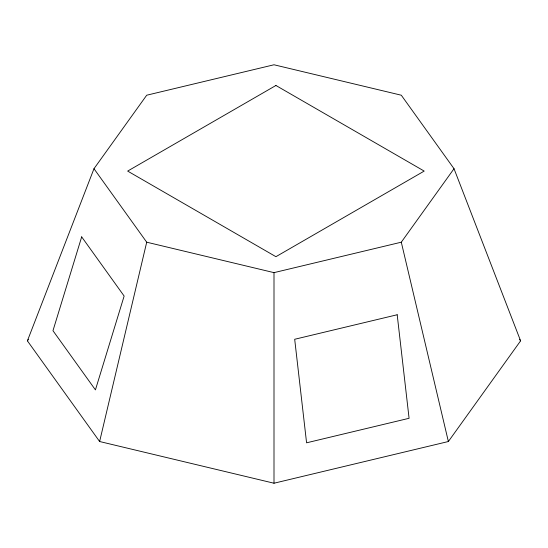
<?xml version="1.0" encoding="UTF-8"?>
<svg xmlns="http://www.w3.org/2000/svg" width="548" height="548" viewBox="0 0 548 548"><rect width="100%" height="100%" fill="white"/><g stroke="black" fill="none" stroke-linecap="round" stroke-linejoin="round"><path stroke-width="0.82" d="M99.626 441.524L146.706 242.195L93.982 168.709L146.706 95.215L274 64.774L401.294 95.215L454.018 168.709L520.6 340.856L448.374 441.524L274 483.226L99.626 441.524L27.4 340.856L93.982 168.709M27.4 340.856L28.393 339.465M146.706 242.195L274 272.637L401.294 242.195L454.018 168.709M519.607 339.465L520.6 340.856M401.294 242.195L448.374 441.524M274 272.637L274 483.226M81.679 236.873L52.971 330.704L95.427 389.881L124.136 296.05L81.679 236.873M275.925 85.481L127.65 171.086L275.925 256.69L424.193 171.086L275.925 85.481M397.19 314.758L294.687 339.274L306.579 442.811L409.082 418.295L397.19 314.758"/></g></svg>
